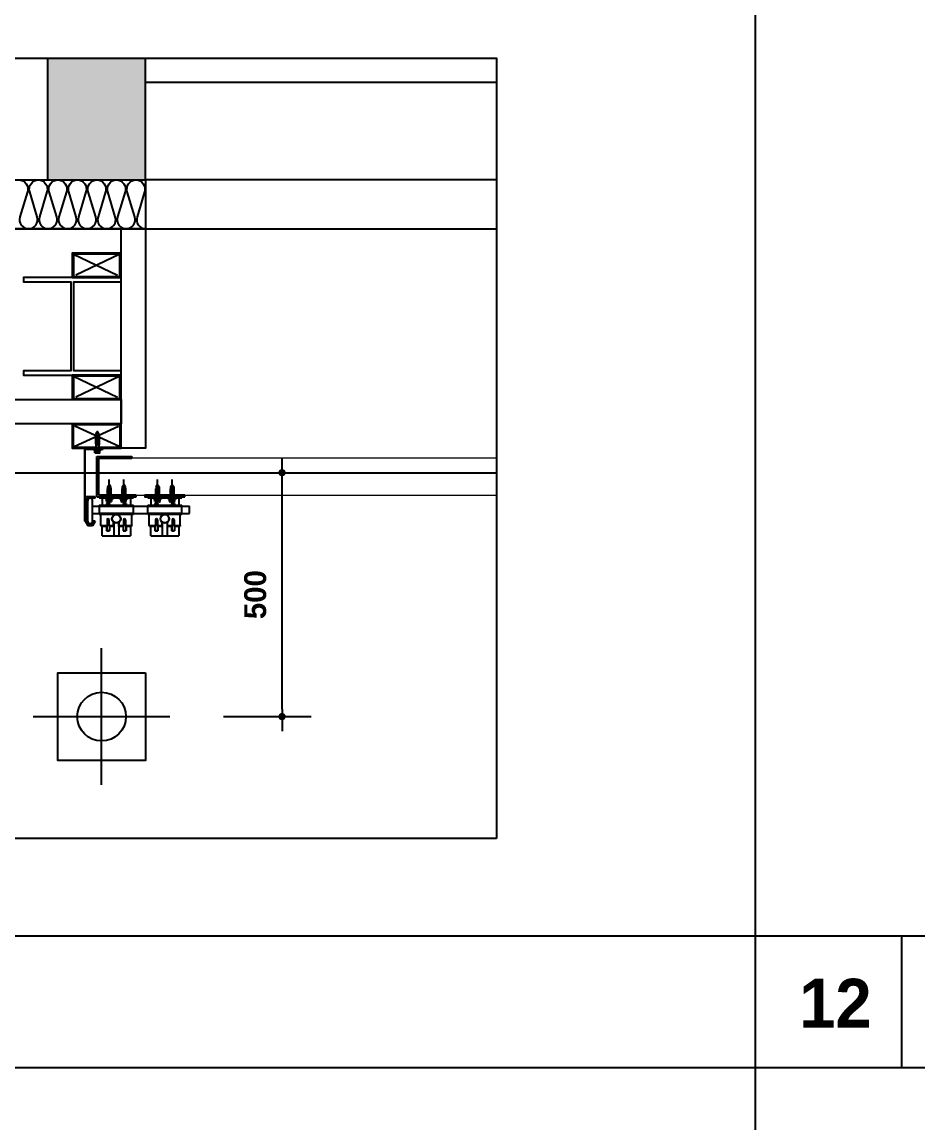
# Model space of a CAD drawing. Extents: x 300 to 49993, y 307 to 8617.
# Drawn here: x 32037 to 33874, y 2564 to 4821 of the extents above; entities that cross this region are included whole.
import ezdxf
from ezdxf.enums import TextEntityAlignment as Align

# ---------------------------------------------------------------- set-up
doc = ezdxf.new("R2010")
doc.units = 0
doc.header["$LTSCALE"] = 400
doc.header["$MEASUREMENT"] = 0
doc.header["$PDSIZE"] = -5
for name, pattern in [('CEN', [62, 60, -1, 0, -1]), ('HID', [0.5, 0.25, -0.25]), ('XR-평면도$0$HID', [2, 1.1, -0.9]), ('XR-평면도$0$HIDDEN', [0.375, 0.25, -0.125])]:
    doc.linetypes.add(name, pattern=pattern)
doc.layers.get('Defpoints').update_dxf_attribs({"color": 161, "linetype": 'CONTINUOUS'})
for name, color, linetype in [('$RECOVER_210316183841-0', 7, 'CONTINUOUS'), ('0DOOR', 4, 'CONTINUOUS'), ('0NONS', 8, 'CONTINUOUS'), ('0OPEN', 1, 'HID'), ('0PANL', 6, 'CONTINUOUS'), ('0STL', 3, 'CONTINUOUS'), ('A-INSUL', 8, 'CONTINUOUS'), ('AA-BOLLARD', 6, 'CONTINUOUS'), ('AA-STEL-1', 3, 'CONTINUOUS'), ('CEN', 1, 'CEN'), ('COL', 2, 'CONTINUOUS'), ('col-so', 253, 'CONTINUOUS'), ('DIM', 7, 'CONTINUOUS'), ('ELE2', 4, 'CONTINUOUS'), ('sdim', 4, 'CONTINUOUS'), ('TEXT', 3, 'CONTINUOUS')]:
    doc.layers.add(name, color=color, linetype=linetype)
doc.layers.add('K', color=161, linetype='CONTINUOUS', plot=False)
doc.styles.add('2020음성 1차', font='나눔고딕Bold.ttf')
doc.dimstyles.new('NDIM(SUB)', dxfattribs={"dimscale": 100, "dimtxt": 1.5, "dimasz": 0.5, "dimexe": 2, "dimexo": 2, "dimgap": 1, "dimtad": 1, "dimdec": 0, "dimdsep": 46, "dimlunit": 6, "dimtxsty": '2020음성 1차', "dimblk1": '_RXDOT', "dimblk2": '_RXDOT', "dimsah": 1, "dimcen": 3, "dimdle": 3, "dimclrd": 7, "dimclre": 7, "dimclrt": 3, "dimadec": 0, "dimazin": 0, "dimtfac": 1, "dimtdec": 0, "dimtix": 1, "dimtmove": 2, "dimatfit": 3, "dimfxl": 1, "dimtolj": 1, "dimtzin": 0, "dimarcsym": 0})

# ---------------------------------------------------------------- blocks, each defined once
blk = doc.blocks.new('XR-평면도$0$$0$A$C3B9B04BD')
at = {"layer": '0OPEN'}
for p, q in [((47.7, -47.7), (2.3, 47.7)), ((47.7, 47.7), (2.3, -47.7))]:
    blk.add_line(p, q, dxfattribs=at)
at = {"layer": '0STL'}
for points in [[(0, -50), (50, -50), (50, 50), (0, 50)], [(2.3, -47.7), (47.7, -47.7), (47.7, 47.7), (2.3, 47.7)]]:
    blk.add_lwpolyline(points, close=True, dxfattribs=at)
blk = doc.blocks.new('_RXDOT')
at = {"layer": '$RECOVER_210316183841-0', "color": 0, "linetype": 'ByBlock'}
blk.add_line((-1, 0), (2, 0), dxfattribs=at)
at = {"layer": '$RECOVER_210316183841-0', "color": 0, "linetype": 'ByBlock', "const_width": 0.5}
blk.add_lwpolyline([(-0.25, 0, 1), (0.25, 0, 1)], format="xyb", close=True, dxfattribs=at)
blk = doc.blocks.new('*D83')
at = {"layer": 'Defpoints', "color": 0}
for p in [(32390.3, 3897.2), (32570.3, 3897.2), (32390.3, 3397.2)]:
    blk.add_point(p, dxfattribs=at)
at = {"layer": 'DIM', "color": 7, "lineweight": -2}
for p, q in [((32450.3, 3897.2), (32630.3, 3897.2)), ((32570.3, 3412.2), (32570.3, 3882.2)), ((32450.3, 3397.2), (32630.3, 3397.2))]:
    blk.add_line(p, q, dxfattribs=at)
at = {"layer": 'DIM', "color": 7, "linetype": 'ByBlock', "lineweight": -2, "xscale": 15, "yscale": 15, "zscale": 15}
for p, rotation in [((32570.3, 3897.2), 90), ((32570.3, 3397.2), 270)]:
    blk.add_blockref('_RXDOT', p, dxfattribs=dict(at, rotation=rotation))
at = {"layer": 'DIM', "color": 3, "insert": (32515.5, 3647.2), "char_height": 45, "attachment_point": 5, "rotation": 90, "style": '2020음성 1차'}
blk.add_mtext('\\A1;500', dxfattribs=at)
blk = doc.blocks.new('b01')
at = {"layer": 'AA-BOLLARD', "color": 5}
blk.add_lwpolyline([(0, 180), (180, 180), (180, 0), (0, 0), (0, 180)], dxfattribs=at)
at = {"layer": 'AA-BOLLARD'}
blk.add_circle((90, 90), 50, dxfattribs=at)

msp = doc.modelspace()

# ---------------------------------------------------------------- hatches: boundary and pattern name
at = {"layer": 'col-so', "transparency": 33554687}
h = msp.add_hatch(color=256, dxfattribs=at)
h.dxf.hatch_style = 1
h.paths.add_polyline_path([(32090.3, 4747.2), (32290.3, 4747.2), (32290.3, 4497.2), (32090.3, 4497.2)])

# ---------------------------------------------------------------- linework, layer by layer
at = {"layer": '0DOOR', "color": 10}
for p, q in [((32187.6, 3973.4), (32195.9, 3970)), ((32187.6, 3973.4), (32195.9, 3970)), ((32192.9, 3973.1), (32195.9, 3971.8)), ((32192.9, 3973.1), (32195.9, 3971.8)), ((32187.6, 3971.6), (32195.9, 3968.2)), ((32187.6, 3971.6), (32195.9, 3968.2)), ((32187.6, 3969.7), (32195.9, 3966.3)), ((32187.6, 3969.7), (32195.9, 3966.3)), ((32187.6, 3967.9), (32195.9, 3964.5)), ((32187.6, 3967.9), (32195.9, 3964.5)), ((32187.6, 3966.1), (32195.9, 3962.7)), ((32187.6, 3966.1), (32195.9, 3962.7)), ((32187.6, 3964.2), (32195.9, 3960.8)), ((32187.6, 3964.2), (32195.9, 3960.8)), ((32187.6, 3962.4), (32195.9, 3959)), ((32187.6, 3962.4), (32195.9, 3959)), ((32187.6, 3960.6), (32195.9, 3957.2)), ((32187.6, 3960.6), (32195.9, 3957.2)), ((32187.6, 3958.8), (32195.9, 3955.3)), ((32187.6, 3958.8), (32195.9, 3955.3)), ((32187.6, 3956.9), (32193.5, 3954.5)), ((32219.9, 3864.6), (32211.6, 3861.2)), ((32219.9, 3864.6), (32211.6, 3861.2)), ((32214.6, 3864.3), (32211.6, 3863.1)), ((32214.6, 3864.3), (32211.6, 3863.1)), ((32219.9, 3862.8), (32211.6, 3859.4)), ((32219.9, 3862.8), (32211.6, 3859.4)), ((32219.9, 3861), (32211.6, 3857.6)), ((32219.9, 3861), (32211.6, 3857.6)), ((32249.9, 3864.6), (32241.6, 3861.2)), ((32249.9, 3864.6), (32241.6, 3861.2)), ((32244.6, 3864.3), (32241.6, 3863.1)), ((32244.6, 3864.3), (32241.6, 3863.1)), ((32249.9, 3862.8), (32241.6, 3859.4)), ((32249.9, 3862.8), (32241.6, 3859.4)), ((32249.9, 3861), (32241.6, 3857.6)), ((32249.9, 3861), (32241.6, 3857.6)), ((32319.2, 3864.6), (32310.9, 3861.2)), ((32319.2, 3864.6), (32310.9, 3861.2)), ((32313.9, 3864.3), (32310.9, 3863.1)), ((32313.9, 3864.3), (32310.9, 3863.1)), ((32319.2, 3862.8), (32310.9, 3859.4)), ((32319.2, 3862.8), (32310.9, 3859.4)), ((32319.2, 3861), (32310.9, 3857.6)), ((32319.2, 3861), (32310.9, 3857.6)), ((32349.2, 3864.6), (32340.9, 3861.2)), ((32349.2, 3864.6), (32340.9, 3861.2)), ((32343.9, 3864.3), (32340.9, 3863.1)), ((32343.9, 3864.3), (32340.9, 3863.1)), ((32349.2, 3862.8), (32340.9, 3859.4)), ((32349.2, 3862.8), (32340.9, 3859.4)), ((32349.2, 3861), (32340.9, 3857.6)), ((32349.2, 3861), (32340.9, 3857.6)), ((32219.9, 3859.1), (32211.6, 3855.7)), ((32219.9, 3859.1), (32211.6, 3855.7)), ((32219.9, 3857.3), (32211.6, 3853.9)), ((32219.9, 3857.3), (32211.6, 3853.9)), ((32219.9, 3855.5), (32211.6, 3852.1)), ((32219.9, 3855.5), (32211.6, 3852.1)), ((32219.9, 3853.6), (32211.6, 3850.2)), ((32219.9, 3853.6), (32211.6, 3850.2)), ((32219.9, 3851.8), (32211.6, 3848.4)), ((32219.9, 3851.8), (32211.6, 3848.4)), ((32219.9, 3850), (32211.6, 3846.6)), ((32219.9, 3850), (32211.6, 3846.6)), ((32219.9, 3848.1), (32214, 3845.7)), ((32249.9, 3859.1), (32241.6, 3855.7)), ((32249.9, 3859.1), (32241.6, 3855.7)), ((32249.9, 3857.3), (32241.6, 3853.9)), ((32249.9, 3857.3), (32241.6, 3853.9)), ((32249.9, 3855.5), (32241.6, 3852.1)), ((32249.9, 3855.5), (32241.6, 3852.1)), ((32249.9, 3853.6), (32241.6, 3850.2)), ((32249.9, 3853.6), (32241.6, 3850.2)), ((32249.9, 3851.8), (32241.6, 3848.4)), ((32249.9, 3851.8), (32241.6, 3848.4)), ((32249.9, 3850), (32241.6, 3846.6)), ((32249.9, 3850), (32241.6, 3846.6)), ((32249.9, 3848.1), (32244, 3845.7)), ((32319.2, 3859.1), (32310.9, 3855.7)), ((32319.2, 3859.1), (32310.9, 3855.7)), ((32319.2, 3857.3), (32310.9, 3853.9)), ((32319.2, 3857.3), (32310.9, 3853.9)), ((32319.2, 3855.5), (32310.9, 3852.1)), ((32319.2, 3855.5), (32310.9, 3852.1)), ((32319.2, 3853.6), (32310.9, 3850.2)), ((32319.2, 3853.6), (32310.9, 3850.2)), ((32319.2, 3851.8), (32310.9, 3848.4)), ((32319.2, 3851.8), (32310.9, 3848.4)), ((32319.2, 3850), (32310.9, 3846.6)), ((32319.2, 3850), (32310.9, 3846.6)), ((32319.2, 3848.1), (32313.3, 3845.7)), ((32349.2, 3859.1), (32340.9, 3855.7)), ((32349.2, 3859.1), (32340.9, 3855.7)), ((32349.2, 3857.3), (32340.9, 3853.9)), ((32349.2, 3857.3), (32340.9, 3853.9)), ((32349.2, 3855.5), (32340.9, 3852.1)), ((32349.2, 3855.5), (32340.9, 3852.1)), ((32349.2, 3853.6), (32340.9, 3850.2)), ((32349.2, 3853.6), (32340.9, 3850.2)), ((32349.2, 3851.8), (32340.9, 3848.4)), ((32349.2, 3851.8), (32340.9, 3848.4)), ((32349.2, 3850), (32340.9, 3846.6)), ((32349.2, 3850), (32340.9, 3846.6)), ((32349.2, 3848.1), (32343.3, 3845.7))]:
    msp.add_line(p, q, dxfattribs=at)
at = {"layer": '0DOOR'}
for p, q in [((32188.6, 3976.9), (32188.6, 3973.4)), ((32188.6, 3972.6), (32188.6, 3971.6)), ((32194.9, 3976.9), (32194.9, 3972.6)), ((32188.6, 3970.8), (32188.6, 3969.7)), ((32188.6, 3968.9), (32188.6, 3967.9)), ((32188.6, 3967.1), (32188.6, 3966.1)), ((32188.6, 3965.3), (32188.6, 3964.2)), ((32188.6, 3963.4), (32188.6, 3962.4)), ((32188.6, 3961.6), (32188.6, 3960.6)), ((32188.6, 3959.8), (32188.6, 3958.8)), ((32188.6, 3957.9), (32188.6, 3956.9)), ((32188.6, 3956.1), (32188.6, 3947.2)), ((32194.9, 3971.8), (32194.9, 3970.8)), ((32194.9, 3970), (32194.9, 3969)), ((32194.9, 3968.2), (32194.9, 3967.1)), ((32194.9, 3966.3), (32194.9, 3965.3)), ((32194.9, 3964.5), (32194.9, 3963.5)), ((32194.9, 3962.7), (32194.9, 3961.6)), ((32194.9, 3960.8), (32194.9, 3959.8)), ((32194.9, 3959), (32194.9, 3958)), ((32194.9, 3957.2), (32194.9, 3956.1)), ((32194.9, 3955.3), (32194.9, 3947.2)), ((32186.5, 3941.8), (32197, 3941.8)), ((32186.5, 3938.1), (32186.5, 3941.8)), ((32187.7, 3937.6), (32195.8, 3937.6)), ((32189.1, 3938.1), (32189.1, 3941.8)), ((32194.5, 3938.1), (32194.5, 3941.8)), ((32197, 3938.1), (32197, 3941.8)), ((32215.7, 3832.7), (32215.7, 3883.1)), ((32245.7, 3832.7), (32245.7, 3883.1)), ((32315, 3832.7), (32315, 3883.1)), ((32345, 3832.7), (32345, 3883.1)), ((32212.6, 3868.1), (32212.6, 3863.9)), ((32212.6, 3863.1), (32212.6, 3862)), ((32212.6, 3861.2), (32212.6, 3860.2)), ((32212.6, 3859.4), (32212.6, 3858.4)), ((32218.9, 3868.1), (32218.9, 3864.6)), ((32218.9, 3863.8), (32218.9, 3862.8)), ((32218.9, 3862), (32218.9, 3861)), ((32218.9, 3860.2), (32218.9, 3859.1)), ((32242.6, 3868.1), (32242.6, 3863.9)), ((32242.6, 3863.1), (32242.6, 3862)), ((32242.6, 3861.2), (32242.6, 3860.2)), ((32242.6, 3859.4), (32242.6, 3858.4)), ((32248.9, 3868.1), (32248.9, 3864.6)), ((32248.9, 3863.8), (32248.9, 3862.8)), ((32248.9, 3862), (32248.9, 3861)), ((32248.9, 3860.2), (32248.9, 3859.1)), ((32311.9, 3868.1), (32311.9, 3863.9)), ((32311.9, 3863.1), (32311.9, 3862)), ((32311.9, 3861.2), (32311.9, 3860.2)), ((32311.9, 3859.4), (32311.9, 3858.4)), ((32318.2, 3868.1), (32318.2, 3864.6)), ((32318.2, 3863.8), (32318.2, 3862.8)), ((32318.2, 3862), (32318.2, 3861)), ((32318.2, 3860.2), (32318.2, 3859.1)), ((32341.9, 3868.1), (32341.9, 3863.9)), ((32341.9, 3863.1), (32341.9, 3862)), ((32341.9, 3861.2), (32341.9, 3860.2)), ((32341.9, 3859.4), (32341.9, 3858.4)), ((32348.2, 3868.1), (32348.2, 3864.6)), ((32348.2, 3863.8), (32348.2, 3862.8)), ((32348.2, 3862), (32348.2, 3861)), ((32348.2, 3860.2), (32348.2, 3859.1)), ((32210.5, 3838.2), (32210.5, 3841.9)), ((32221, 3841.9), (32210.5, 3841.9)), ((32219.8, 3837.7), (32211.7, 3837.7)), ((32212.6, 3857.6), (32212.6, 3856.5)), ((32212.6, 3855.7), (32212.6, 3854.7)), ((32212.6, 3853.9), (32212.6, 3852.9)), ((32212.6, 3852.1), (32212.6, 3851)), ((32212.6, 3850.2), (32212.6, 3849.2)), ((32212.6, 3848.4), (32212.6, 3847.4)), ((32212.6, 3846.6), (32212.6, 3845.7)), ((32213, 3838.2), (32213, 3841.9)), ((32218.4, 3838.2), (32218.4, 3841.9)), ((32218.9, 3858.3), (32218.9, 3857.3)), ((32218.9, 3856.5), (32218.9, 3855.5)), ((32218.9, 3854.7), (32218.9, 3853.6)), ((32218.9, 3852.8), (32218.9, 3851.8)), ((32218.9, 3851), (32218.9, 3850)), ((32218.9, 3849.2), (32218.9, 3848.1)), ((32218.9, 3847.3), (32218.9, 3845.7)), ((32221, 3838.2), (32221, 3841.9)), ((32240.5, 3838.2), (32240.5, 3841.9)), ((32251, 3841.9), (32240.5, 3841.9)), ((32249.8, 3837.7), (32241.7, 3837.7)), ((32242.6, 3857.6), (32242.6, 3856.5)), ((32242.6, 3855.7), (32242.6, 3854.7)), ((32242.6, 3853.9), (32242.6, 3852.9)), ((32242.6, 3852.1), (32242.6, 3851)), ((32242.6, 3850.2), (32242.6, 3849.2)), ((32242.6, 3848.4), (32242.6, 3847.4)), ((32242.6, 3846.6), (32242.6, 3845.7)), ((32243, 3838.2), (32243, 3841.9)), ((32248.4, 3838.2), (32248.4, 3841.9)), ((32248.9, 3858.3), (32248.9, 3857.3)), ((32248.9, 3856.5), (32248.9, 3855.5)), ((32248.9, 3854.7), (32248.9, 3853.6)), ((32248.9, 3852.8), (32248.9, 3851.8)), ((32248.9, 3851), (32248.9, 3850)), ((32248.9, 3849.2), (32248.9, 3848.1)), ((32248.9, 3847.3), (32248.9, 3845.7)), ((32251, 3838.2), (32251, 3841.9)), ((32309.8, 3838.2), (32309.8, 3841.9)), ((32320.3, 3841.9), (32309.8, 3841.9)), ((32319.1, 3837.7), (32311, 3837.7)), ((32311.9, 3857.6), (32311.9, 3856.5)), ((32311.9, 3855.7), (32311.9, 3854.7)), ((32311.9, 3853.9), (32311.9, 3852.9)), ((32311.9, 3852.1), (32311.9, 3851)), ((32311.9, 3850.2), (32311.9, 3849.2)), ((32311.9, 3848.4), (32311.9, 3847.4)), ((32311.9, 3846.6), (32311.9, 3845.7)), ((32312.3, 3838.2), (32312.3, 3841.9)), ((32317.7, 3838.2), (32317.7, 3841.9)), ((32318.2, 3858.3), (32318.2, 3857.3)), ((32318.2, 3856.5), (32318.2, 3855.5)), ((32318.2, 3854.7), (32318.2, 3853.6)), ((32318.2, 3852.8), (32318.2, 3851.8)), ((32318.2, 3851), (32318.2, 3850)), ((32318.2, 3849.2), (32318.2, 3848.1)), ((32318.2, 3847.3), (32318.2, 3845.7)), ((32320.3, 3838.2), (32320.3, 3841.9)), ((32339.8, 3838.2), (32339.8, 3841.9)), ((32350.3, 3841.9), (32339.8, 3841.9)), ((32349.1, 3837.7), (32341, 3837.7)), ((32341.9, 3857.6), (32341.9, 3856.5)), ((32341.9, 3855.7), (32341.9, 3854.7)), ((32341.9, 3853.9), (32341.9, 3852.9)), ((32341.9, 3852.1), (32341.9, 3851)), ((32341.9, 3850.2), (32341.9, 3849.2)), ((32341.9, 3848.4), (32341.9, 3847.4)), ((32341.9, 3846.6), (32341.9, 3845.7)), ((32342.3, 3838.2), (32342.3, 3841.9)), ((32347.7, 3838.2), (32347.7, 3841.9)), ((32348.2, 3858.3), (32348.2, 3857.3)), ((32348.2, 3856.5), (32348.2, 3855.5)), ((32348.2, 3854.7), (32348.2, 3853.6)), ((32348.2, 3852.8), (32348.2, 3851.8)), ((32348.2, 3851), (32348.2, 3850)), ((32348.2, 3849.2), (32348.2, 3848.1)), ((32348.2, 3847.3), (32348.2, 3845.7)), ((32350.3, 3838.2), (32350.3, 3841.9)), ((32201.8, 3768), (32201.8, 3787.7))]:
    msp.add_line(p, q, dxfattribs=at)
at = {"layer": '0DOOR', "color": 4}
for p, q in [((32194.9, 3851.2), (32194.9, 3927.2)), ((32171.9, 3798), (32171.9, 3839.7)), ((32181.9, 3798), (32181.9, 3839.7)), ((32181.9, 3828.7), (32195.4, 3828.7)), ((32265.6, 3828.7), (32294.7, 3828.7)), ((32365, 3828.7), (32380.5, 3828.7)), ((32380.5, 3813.7), (32380.5, 3828.7)), ((32181.9, 3813.7), (32195.4, 3813.7)), ((32265.6, 3813.7), (32294.7, 3813.7)), ((32364.9, 3813.7), (32380.5, 3813.7))]:
    msp.add_line(p, q, dxfattribs=at)
at = {"layer": '0DOOR', "lineweight": 0}
for p, q in [((33010.3, 3927.2), (32194.9, 3927.2)), ((32194.9, 3851.2), (33010.3, 3851.2))]:
    msp.add_line(p, q, dxfattribs=at)
at = {"layer": '0DOOR', "color": 7}
for p, q in [((32195.5, 3848), (32265.5, 3848)), ((32195.5, 3845.7), (32195.5, 3848)), ((32195.5, 3845.7), (32265.5, 3845.7)), ((32201.8, 3845.7), (32201.8, 3830.7)), ((32259.3, 3845.7), (32259.3, 3830.7)), ((32265.5, 3845.7), (32265.5, 3848)), ((32294.8, 3848), (32364.8, 3848)), ((32294.8, 3845.7), (32294.8, 3848)), ((32294.8, 3845.7), (32364.8, 3845.7)), ((32301.1, 3845.7), (32301.1, 3830.7)), ((32358.6, 3845.7), (32358.6, 3830.7)), ((32364.8, 3845.7), (32364.8, 3848)), ((32195.5, 3830.7), (32265.5, 3830.7)), ((32294.8, 3830.7), (32364.8, 3830.7)), ((32195.5, 3812.2), (32265.5, 3812.2)), ((32198.8, 3788.7), (32198.8, 3810.8)), ((32206.2, 3812.2), (32199.5, 3811.8)), ((32201.8, 3812.1), (32201.8, 3812.2)), ((32225, 3787.7), (32225, 3795.6)), ((32236, 3787.7), (32236, 3795.6)), ((32254.9, 3812.2), (32261.5, 3811.8)), ((32259.3, 3812.1), (32259.3, 3812.2)), ((32262.3, 3788.7), (32262.3, 3810.8)), ((32294.8, 3812.2), (32364.8, 3812.2)), ((32298.1, 3788.7), (32298.1, 3810.8)), ((32305.5, 3812.2), (32298.8, 3811.8)), ((32301.1, 3812.1), (32301.1, 3812.2)), ((32324.3, 3787.7), (32324.3, 3795.6)), ((32335.3, 3787.7), (32335.3, 3795.6)), ((32354.2, 3812.2), (32360.8, 3811.8)), ((32358.6, 3812.1), (32358.6, 3812.2)), ((32361.6, 3788.7), (32361.6, 3810.8)), ((32198.8, 3788.7), (32211.7, 3788.7)), ((32198.8, 3788.7), (32199.2, 3787.7)), ((32199.2, 3787.7), (32211.7, 3787.7)), ((32215.3, 3788.7), (32225, 3788.7)), ((32215.3, 3787.7), (32225, 3787.7)), ((32236, 3788.7), (32245.7, 3788.7)), ((32236, 3787.7), (32245.7, 3787.7)), ((32249.3, 3788.7), (32262.3, 3788.7)), ((32249.3, 3787.7), (32261.8, 3787.7)), ((32259.3, 3787.7), (32259.3, 3768)), ((32262.3, 3788.7), (32261.8, 3787.7)), ((32298.1, 3788.7), (32311, 3788.7)), ((32298.1, 3788.7), (32298.6, 3787.7)), ((32298.6, 3787.7), (32311, 3787.7)), ((32301.1, 3768), (32301.1, 3787.7)), ((32314.6, 3788.7), (32324.3, 3788.7)), ((32314.6, 3787.7), (32324.3, 3787.7)), ((32335.3, 3788.7), (32345, 3788.7)), ((32335.3, 3787.7), (32345, 3787.7)), ((32348.6, 3788.7), (32361.6, 3788.7)), ((32348.6, 3787.7), (32361.1, 3787.7)), ((32358.6, 3787.7), (32358.6, 3768)), ((32361.6, 3788.7), (32361.1, 3787.7)), ((32201.8, 3768), (32259.3, 3768)), ((32301.1, 3768), (32358.6, 3768))]:
    msp.add_line(p, q, dxfattribs=at)
at = {"layer": '0DOOR', "color": 3, "linetype": 'XR-평면도$0$HIDDEN'}
for p, q in [((32195.4, 3828.7), (32265.5, 3828.7)), ((32294.7, 3828.7), (32365, 3828.7)), ((32195.4, 3813.7), (32265.6, 3813.7)), ((32294.7, 3813.7), (32364.9, 3813.7))]:
    msp.add_line(p, q, dxfattribs=at)
at = {"layer": '0DOOR', "color": 1, "linetype": 'XR-평면도$0$HID'}
for p, q in [((32195.5, 3828.7), (32265.6, 3828.7)), ((32195.5, 3814.2), (32265.6, 3814.2)), ((32216.5, 3833.7), (32210.5, 3833.7)), ((32210.5, 3833.7), (32210.5, 3830.7)), ((32216.3, 3833.5), (32210.8, 3833.5)), ((32210.8, 3833.5), (32210.8, 3830.7)), ((32216.3, 3833.5), (32216.3, 3830.7)), ((32216.5, 3833.7), (32216.5, 3830.7)), ((32250.5, 3833.7), (32244.5, 3833.7)), ((32244.5, 3833.7), (32244.5, 3830.7)), ((32250.3, 3833.5), (32244.8, 3833.5)), ((32244.8, 3833.5), (32244.8, 3830.7)), ((32250.3, 3833.5), (32250.3, 3830.7)), ((32250.5, 3833.7), (32250.5, 3830.7)), ((32294.7, 3828.7), (32365, 3828.7)), ((32294.7, 3814.2), (32365, 3814.2)), ((32315.8, 3833.7), (32309.8, 3833.7)), ((32309.8, 3833.7), (32309.8, 3830.7)), ((32315.6, 3833.5), (32310.1, 3833.5)), ((32310.1, 3833.5), (32310.1, 3830.7)), ((32315.6, 3833.5), (32315.6, 3830.7)), ((32315.8, 3833.7), (32315.8, 3830.7)), ((32349.8, 3833.7), (32343.8, 3833.7)), ((32343.8, 3833.7), (32343.8, 3830.7)), ((32349.6, 3833.5), (32344.1, 3833.5)), ((32344.1, 3833.5), (32344.1, 3830.7)), ((32349.6, 3833.5), (32349.6, 3830.7)), ((32349.8, 3833.7), (32349.8, 3830.7)), ((32210.5, 3787.7), (32210.5, 3778)), ((32216.5, 3778), (32210.5, 3778)), ((32210.8, 3787.7), (32210.8, 3778.3)), ((32210.8, 3778.3), (32216.3, 3778.3)), ((32216.3, 3787.7), (32216.3, 3778.3)), ((32216.5, 3787.7), (32216.5, 3778)), ((32244.5, 3787.7), (32244.5, 3778)), ((32250.5, 3778), (32244.5, 3778)), ((32244.8, 3787.7), (32244.8, 3778.3)), ((32244.8, 3778.3), (32250.3, 3778.3)), ((32250.3, 3787.7), (32250.3, 3778.3)), ((32250.5, 3787.7), (32250.5, 3778)), ((32309.8, 3787.7), (32309.8, 3778)), ((32315.8, 3778), (32309.8, 3778)), ((32310.1, 3787.7), (32310.1, 3778.3)), ((32310.1, 3778.3), (32315.6, 3778.3)), ((32315.6, 3787.7), (32315.6, 3778.3)), ((32315.8, 3787.7), (32315.8, 3778)), ((32343.8, 3787.7), (32343.8, 3778)), ((32349.8, 3778), (32343.8, 3778)), ((32344.1, 3787.7), (32344.1, 3778.3)), ((32344.1, 3778.3), (32349.6, 3778.3)), ((32349.6, 3787.7), (32349.6, 3778.3)), ((32349.8, 3787.7), (32349.8, 3778))]:
    msp.add_line(p, q, dxfattribs=at)
at = {"layer": '0DOOR', "color": 2}
for p, q in [((32211.5, 3800.7), (32211.5, 3787.7)), ((32211.7, 3800.7), (32211.7, 3787.7)), ((32215.3, 3800.7), (32215.3, 3787.7)), ((32215.5, 3800.7), (32215.5, 3787.7)), ((32245.5, 3800.7), (32245.5, 3787.7)), ((32245.7, 3800.7), (32245.7, 3787.7)), ((32249.3, 3800.7), (32249.3, 3787.7)), ((32249.5, 3800.7), (32249.5, 3787.7)), ((32310.8, 3800.7), (32310.8, 3787.7)), ((32311, 3800.7), (32311, 3787.7)), ((32314.6, 3800.7), (32314.6, 3787.7)), ((32314.8, 3800.7), (32314.8, 3787.7)), ((32344.8, 3800.7), (32344.8, 3787.7)), ((32345, 3800.7), (32345, 3787.7)), ((32348.6, 3800.7), (32348.6, 3787.7)), ((32348.8, 3800.7), (32348.8, 3787.7))]:
    msp.add_line(p, q, dxfattribs=at)
at = {"layer": '0DOOR', "color": 0}
for p, q in [((32225.5, 3795.3), (32225.5, 3769)), ((32235.5, 3795.3), (32235.5, 3769)), ((32324.8, 3795.3), (32324.8, 3769)), ((32334.8, 3795.3), (32334.8, 3769)), ((32226.5, 3768), (32234.5, 3768)), ((32325.8, 3768), (32333.8, 3768))]:
    msp.add_line(p, q, dxfattribs=at)
at = {"layer": '0DOOR', "elevation": 0}
for points in [[(32188.6, 3973.8), (32187.6, 3973.4), (32188.6, 3974.2)], [(32188.6, 3973.8), (32187.6, 3973.4), (32188.6, 3974.2)], [(32188.6, 3972), (32187.6, 3971.6), (32188.6, 3972.4)], [(32188.6, 3972), (32187.6, 3971.6), (32188.6, 3972.4)], [(32188.6, 3974.8), (32192.9, 3973), (32194.9, 3974.2), (32192.5, 3976.7), (32191.8, 3981.7)], [(32194.9, 3976.9), (32191.8, 3981.7), (32188.6, 3976.9)], [(32188.6, 3970.2), (32187.6, 3969.7), (32188.6, 3970.6)], [(32188.6, 3970.2), (32187.6, 3969.7), (32188.6, 3970.6)], [(32188.6, 3968.3), (32187.6, 3967.9), (32188.6, 3968.7)], [(32188.6, 3968.3), (32187.6, 3967.9), (32188.6, 3968.7)], [(32188.6, 3966.5), (32187.6, 3966.1), (32188.6, 3966.9)], [(32188.6, 3966.5), (32187.6, 3966.1), (32188.6, 3966.9)], [(32188.6, 3964.7), (32187.6, 3964.2), (32188.6, 3965.1)], [(32188.6, 3964.7), (32187.6, 3964.2), (32188.6, 3965.1)], [(32188.6, 3962.8), (32187.6, 3962.4), (32188.6, 3963.2)], [(32188.6, 3962.8), (32187.6, 3962.4), (32188.6, 3963.2)], [(32188.6, 3961), (32187.6, 3960.6), (32188.6, 3961.4)], [(32188.6, 3961), (32187.6, 3960.6), (32188.6, 3961.4)], [(32188.6, 3959.2), (32187.6, 3958.8), (32188.6, 3959.6)], [(32188.6, 3959.2), (32187.6, 3958.8), (32188.6, 3959.6)], [(32188.6, 3957.3), (32187.6, 3956.9), (32188.6, 3957.7)], [(32194.4, 3954.5), (32188.6, 3956.9), (32187.6, 3956.9), (32188.6, 3956.1), (32192.5, 3954.5)], [(32194.9, 3971.4), (32195.9, 3971.8), (32194.9, 3971)], [(32194.9, 3969.6), (32195.9, 3970), (32194.9, 3969.2)], [(32194.9, 3967.8), (32195.9, 3968.2), (32194.9, 3967.4)], [(32194.9, 3965.9), (32195.9, 3966.3), (32194.9, 3965.5)], [(32194.9, 3964.1), (32195.9, 3964.5), (32194.9, 3963.7)], [(32194.9, 3962.3), (32195.9, 3962.7), (32194.9, 3961.9)], [(32194.9, 3960.4), (32195.9, 3960.8), (32194.9, 3960)], [(32194.9, 3958.6), (32195.9, 3959), (32194.9, 3958.2)], [(32194.9, 3956.8), (32195.9, 3957.2), (32194.9, 3956.4)], [(32194.9, 3954.9), (32195.9, 3955.3), (32194.9, 3954.5)], [(32212.6, 3862.6), (32211.6, 3863.1), (32212.6, 3862.2)], [(32212.6, 3860.8), (32211.6, 3861.2), (32212.6, 3860.4)], [(32212.6, 3859), (32211.6, 3859.4), (32212.6, 3858.6)], [(32212.6, 3868.1), (32215.7, 3872.9), (32218.9, 3868.1)], [(32218.9, 3866.1), (32214.6, 3864.3), (32212.6, 3865.4), (32215, 3867.9), (32215.7, 3872.9)], [(32218.9, 3865), (32219.9, 3864.6), (32218.9, 3865.4)], [(32218.9, 3865), (32219.9, 3864.6), (32218.9, 3865.4)], [(32218.9, 3863.2), (32219.9, 3862.8), (32218.9, 3863.6)], [(32218.9, 3863.2), (32219.9, 3862.8), (32218.9, 3863.6)], [(32218.9, 3861.4), (32219.9, 3861), (32218.9, 3861.8)], [(32218.9, 3861.4), (32219.9, 3861), (32218.9, 3861.8)], [(32218.9, 3859.5), (32219.9, 3859.1), (32218.9, 3859.9)], [(32218.9, 3859.5), (32219.9, 3859.1), (32218.9, 3859.9)], [(32242.6, 3862.6), (32241.6, 3863.1), (32242.6, 3862.2)], [(32242.6, 3860.8), (32241.6, 3861.2), (32242.6, 3860.4)], [(32242.6, 3859), (32241.6, 3859.4), (32242.6, 3858.6)], [(32242.6, 3868.1), (32245.7, 3872.9), (32248.9, 3868.1)], [(32248.9, 3866.1), (32244.6, 3864.3), (32242.6, 3865.4), (32245, 3867.9), (32245.7, 3872.9)], [(32248.9, 3865), (32249.9, 3864.6), (32248.9, 3865.4)], [(32248.9, 3865), (32249.9, 3864.6), (32248.9, 3865.4)], [(32248.9, 3863.2), (32249.9, 3862.8), (32248.9, 3863.6)], [(32248.9, 3863.2), (32249.9, 3862.8), (32248.9, 3863.6)], [(32248.9, 3861.4), (32249.9, 3861), (32248.9, 3861.8)], [(32248.9, 3861.4), (32249.9, 3861), (32248.9, 3861.8)], [(32248.9, 3859.5), (32249.9, 3859.1), (32248.9, 3859.9)], [(32248.9, 3859.5), (32249.9, 3859.1), (32248.9, 3859.9)], [(32311.9, 3862.6), (32310.9, 3863.1), (32311.9, 3862.2)], [(32311.9, 3860.8), (32310.9, 3861.2), (32311.9, 3860.4)], [(32311.9, 3859), (32310.9, 3859.4), (32311.9, 3858.6)], [(32311.9, 3868.1), (32315, 3872.9), (32318.2, 3868.1)], [(32318.2, 3866.1), (32313.9, 3864.3), (32311.9, 3865.4), (32314.3, 3867.9), (32315, 3872.9)], [(32318.2, 3865), (32319.2, 3864.6), (32318.2, 3865.4)], [(32318.2, 3865), (32319.2, 3864.6), (32318.2, 3865.4)], [(32318.2, 3863.2), (32319.2, 3862.8), (32318.2, 3863.6)], [(32318.2, 3863.2), (32319.2, 3862.8), (32318.2, 3863.6)], [(32318.2, 3861.4), (32319.2, 3861), (32318.2, 3861.8)], [(32318.2, 3861.4), (32319.2, 3861), (32318.2, 3861.8)], [(32318.2, 3859.5), (32319.2, 3859.1), (32318.2, 3859.9)], [(32318.2, 3859.5), (32319.2, 3859.1), (32318.2, 3859.9)], [(32341.9, 3862.6), (32340.9, 3863.1), (32341.9, 3862.2)], [(32341.9, 3860.8), (32340.9, 3861.2), (32341.9, 3860.4)], [(32341.9, 3859), (32340.9, 3859.4), (32341.9, 3858.6)], [(32341.9, 3868.1), (32345, 3872.9), (32348.2, 3868.1)], [(32348.2, 3866.1), (32343.9, 3864.3), (32341.9, 3865.4), (32344.3, 3867.9), (32345, 3872.9)], [(32348.2, 3865), (32349.2, 3864.6), (32348.2, 3865.4)], [(32348.2, 3865), (32349.2, 3864.6), (32348.2, 3865.4)], [(32348.2, 3863.2), (32349.2, 3862.8), (32348.2, 3863.6)], [(32348.2, 3863.2), (32349.2, 3862.8), (32348.2, 3863.6)], [(32348.2, 3861.4), (32349.2, 3861), (32348.2, 3861.8)], [(32348.2, 3861.4), (32349.2, 3861), (32348.2, 3861.8)], [(32348.2, 3859.5), (32349.2, 3859.1), (32348.2, 3859.9)], [(32348.2, 3859.5), (32349.2, 3859.1), (32348.2, 3859.9)], [(32212.6, 3857.2), (32211.6, 3857.6), (32212.6, 3856.7)], [(32212.6, 3855.3), (32211.6, 3855.7), (32212.6, 3854.9)], [(32212.6, 3853.5), (32211.6, 3853.9), (32212.6, 3853.1)], [(32212.6, 3851.7), (32211.6, 3852.1), (32212.6, 3851.2)], [(32212.6, 3849.8), (32211.6, 3850.2), (32212.6, 3849.4)], [(32212.6, 3848), (32211.6, 3848.4), (32212.6, 3847.6)], [(32212.6, 3846.2), (32211.6, 3846.6), (32212.6, 3845.8)], [(32213.1, 3845.7), (32218.9, 3848.1), (32219.9, 3848.1), (32218.9, 3847.3), (32215, 3845.7)], [(32218.9, 3857.7), (32219.9, 3857.3), (32218.9, 3858.1)], [(32218.9, 3857.7), (32219.9, 3857.3), (32218.9, 3858.1)], [(32218.9, 3855.9), (32219.9, 3855.5), (32218.9, 3856.3)], [(32218.9, 3855.9), (32219.9, 3855.5), (32218.9, 3856.3)], [(32218.9, 3854), (32219.9, 3853.6), (32218.9, 3854.4)], [(32218.9, 3854), (32219.9, 3853.6), (32218.9, 3854.4)], [(32218.9, 3852.2), (32219.9, 3851.8), (32218.9, 3852.6)], [(32218.9, 3852.2), (32219.9, 3851.8), (32218.9, 3852.6)], [(32218.9, 3850.4), (32219.9, 3850), (32218.9, 3850.8)], [(32218.9, 3850.4), (32219.9, 3850), (32218.9, 3850.8)], [(32218.9, 3848.5), (32219.9, 3848.1), (32218.9, 3848.9)], [(32242.6, 3857.2), (32241.6, 3857.6), (32242.6, 3856.7)], [(32242.6, 3855.3), (32241.6, 3855.7), (32242.6, 3854.9)], [(32242.6, 3853.5), (32241.6, 3853.9), (32242.6, 3853.1)], [(32242.6, 3851.7), (32241.6, 3852.1), (32242.6, 3851.2)], [(32242.6, 3849.8), (32241.6, 3850.2), (32242.6, 3849.4)], [(32242.6, 3848), (32241.6, 3848.4), (32242.6, 3847.6)], [(32242.6, 3846.2), (32241.6, 3846.6), (32242.6, 3845.8)], [(32243.1, 3845.7), (32248.9, 3848.1), (32249.9, 3848.1), (32248.9, 3847.3), (32245, 3845.7)], [(32248.9, 3857.7), (32249.9, 3857.3), (32248.9, 3858.1)], [(32248.9, 3857.7), (32249.9, 3857.3), (32248.9, 3858.1)], [(32248.9, 3855.9), (32249.9, 3855.5), (32248.9, 3856.3)], [(32248.9, 3855.9), (32249.9, 3855.5), (32248.9, 3856.3)], [(32248.9, 3854), (32249.9, 3853.6), (32248.9, 3854.4)], [(32248.9, 3854), (32249.9, 3853.6), (32248.9, 3854.4)], [(32248.9, 3852.2), (32249.9, 3851.8), (32248.9, 3852.6)], [(32248.9, 3852.2), (32249.9, 3851.8), (32248.9, 3852.6)], [(32248.9, 3850.4), (32249.9, 3850), (32248.9, 3850.8)], [(32248.9, 3850.4), (32249.9, 3850), (32248.9, 3850.8)], [(32248.9, 3848.5), (32249.9, 3848.1), (32248.9, 3848.9)], [(32311.9, 3857.2), (32310.9, 3857.6), (32311.9, 3856.7)], [(32311.9, 3855.3), (32310.9, 3855.7), (32311.9, 3854.9)], [(32311.9, 3853.5), (32310.9, 3853.9), (32311.9, 3853.1)], [(32311.9, 3851.7), (32310.9, 3852.1), (32311.9, 3851.2)], [(32311.9, 3849.8), (32310.9, 3850.2), (32311.9, 3849.4)], [(32311.9, 3848), (32310.9, 3848.4), (32311.9, 3847.6)], [(32311.9, 3846.2), (32310.9, 3846.6), (32311.9, 3845.8)], [(32312.4, 3845.7), (32318.2, 3848.1), (32319.2, 3848.1), (32318.2, 3847.3), (32314.3, 3845.7)], [(32318.2, 3857.7), (32319.2, 3857.3), (32318.2, 3858.1)], [(32318.2, 3857.7), (32319.2, 3857.3), (32318.2, 3858.1)], [(32318.2, 3855.9), (32319.2, 3855.5), (32318.2, 3856.3)], [(32318.2, 3855.9), (32319.2, 3855.5), (32318.2, 3856.3)], [(32318.2, 3854), (32319.2, 3853.6), (32318.2, 3854.4)], [(32318.2, 3854), (32319.2, 3853.6), (32318.2, 3854.4)], [(32318.2, 3852.2), (32319.2, 3851.8), (32318.2, 3852.6)], [(32318.2, 3852.2), (32319.2, 3851.8), (32318.2, 3852.6)], [(32318.2, 3850.4), (32319.2, 3850), (32318.2, 3850.8)], [(32318.2, 3850.4), (32319.2, 3850), (32318.2, 3850.8)], [(32318.2, 3848.5), (32319.2, 3848.1), (32318.2, 3848.9)], [(32341.9, 3857.2), (32340.9, 3857.6), (32341.9, 3856.7)], [(32341.9, 3855.3), (32340.9, 3855.7), (32341.9, 3854.9)], [(32341.9, 3853.5), (32340.9, 3853.9), (32341.9, 3853.1)], [(32341.9, 3851.7), (32340.9, 3852.1), (32341.9, 3851.2)], [(32341.9, 3849.8), (32340.9, 3850.2), (32341.9, 3849.4)], [(32341.9, 3848), (32340.9, 3848.4), (32341.9, 3847.6)], [(32341.9, 3846.2), (32340.9, 3846.6), (32341.9, 3845.8)], [(32342.4, 3845.7), (32348.2, 3848.1), (32349.2, 3848.1), (32348.2, 3847.3), (32344.3, 3845.7)], [(32348.2, 3857.7), (32349.2, 3857.3), (32348.2, 3858.1)], [(32348.2, 3857.7), (32349.2, 3857.3), (32348.2, 3858.1)], [(32348.2, 3855.9), (32349.2, 3855.5), (32348.2, 3856.3)], [(32348.2, 3855.9), (32349.2, 3855.5), (32348.2, 3856.3)], [(32348.2, 3854), (32349.2, 3853.6), (32348.2, 3854.4)], [(32348.2, 3854), (32349.2, 3853.6), (32348.2, 3854.4)], [(32348.2, 3852.2), (32349.2, 3851.8), (32348.2, 3852.6)], [(32348.2, 3852.2), (32349.2, 3851.8), (32348.2, 3852.6)], [(32348.2, 3850.4), (32349.2, 3850), (32348.2, 3850.8)], [(32348.2, 3850.4), (32349.2, 3850), (32348.2, 3850.8)], [(32348.2, 3848.5), (32349.2, 3848.1), (32348.2, 3848.9)]]:
    msp.add_lwpolyline(points, dxfattribs=at)
at = {"layer": '0DOOR'}
for points in [[(32195.9, 3970), (32194.9, 3970.8), (32188.6, 3973.4), (32187.6, 3973.4), (32188.6, 3972.6), (32194.9, 3970)], [(32195.9, 3971.8), (32194.9, 3972.6), (32193.9, 3973.1), (32192.9, 3973.1), (32193.9, 3972.3), (32194.9, 3971.8)], [(32195.9, 3968.2), (32194.9, 3969), (32188.6, 3971.6), (32187.6, 3971.6), (32188.6, 3970.8), (32194.9, 3968.2)], [(32195.9, 3966.3), (32194.9, 3967.1), (32188.6, 3969.7), (32187.6, 3969.7), (32188.6, 3968.9), (32194.9, 3966.3)], [(32195.9, 3964.5), (32194.9, 3965.3), (32188.6, 3967.9), (32187.6, 3967.9), (32188.6, 3967.1), (32194.9, 3964.5)], [(32195.9, 3962.7), (32194.9, 3963.5), (32188.6, 3966.1), (32187.6, 3966.1), (32188.6, 3965.3), (32194.9, 3962.7)], [(32195.9, 3960.8), (32194.9, 3961.6), (32188.6, 3964.2), (32187.6, 3964.2), (32188.6, 3963.4), (32194.9, 3960.8)], [(32195.9, 3959), (32194.9, 3959.8), (32188.6, 3962.4), (32187.6, 3962.4), (32188.6, 3961.6), (32194.9, 3959)], [(32195.9, 3957.2), (32194.9, 3958), (32188.6, 3960.6), (32187.6, 3960.6), (32188.6, 3959.8), (32194.9, 3957.2)], [(32195.9, 3955.3), (32194.9, 3956.1), (32188.6, 3958.8), (32187.6, 3958.8), (32188.6, 3957.9), (32194.9, 3955.3)], [(32200.8, 3944.8), (32182.8, 3944.8), (32182.8, 3945.6), (32200.8, 3945.6)], [(32196.1, 3941.8), (32187.5, 3941.8), (32182.8, 3944.8), (32200.8, 3944.8)], [(32211.6, 3861.2), (32212.6, 3862), (32218.9, 3864.6), (32219.9, 3864.6), (32218.9, 3863.8), (32212.6, 3861.2)], [(32211.6, 3863.1), (32212.6, 3863.9), (32213.6, 3864.3), (32214.6, 3864.3), (32213.6, 3863.5), (32212.6, 3863.1)], [(32211.6, 3859.4), (32212.6, 3860.2), (32218.9, 3862.8), (32219.9, 3862.8), (32218.9, 3862), (32212.6, 3859.4)], [(32211.6, 3857.6), (32212.6, 3858.4), (32218.9, 3861), (32219.9, 3861), (32218.9, 3860.2), (32212.6, 3857.6)], [(32241.6, 3861.2), (32242.6, 3862), (32248.9, 3864.6), (32249.9, 3864.6), (32248.9, 3863.8), (32242.6, 3861.2)], [(32241.6, 3863.1), (32242.6, 3863.9), (32243.6, 3864.3), (32244.6, 3864.3), (32243.6, 3863.5), (32242.6, 3863.1)], [(32241.6, 3859.4), (32242.6, 3860.2), (32248.9, 3862.8), (32249.9, 3862.8), (32248.9, 3862), (32242.6, 3859.4)], [(32241.6, 3857.6), (32242.6, 3858.4), (32248.9, 3861), (32249.9, 3861), (32248.9, 3860.2), (32242.6, 3857.6)], [(32310.9, 3861.2), (32311.9, 3862), (32318.2, 3864.6), (32319.2, 3864.6), (32318.2, 3863.8), (32311.9, 3861.2)], [(32310.9, 3863.1), (32311.9, 3863.9), (32312.9, 3864.3), (32313.9, 3864.3), (32312.9, 3863.5), (32311.9, 3863.1)], [(32310.9, 3859.4), (32311.9, 3860.2), (32318.2, 3862.8), (32319.2, 3862.8), (32318.2, 3862), (32311.9, 3859.4)], [(32310.9, 3857.6), (32311.9, 3858.4), (32318.2, 3861), (32319.2, 3861), (32318.2, 3860.2), (32311.9, 3857.6)], [(32340.9, 3861.2), (32341.9, 3862), (32348.2, 3864.6), (32349.2, 3864.6), (32348.2, 3863.8), (32341.9, 3861.2)], [(32340.9, 3863.1), (32341.9, 3863.9), (32342.9, 3864.3), (32343.9, 3864.3), (32342.9, 3863.5), (32341.9, 3863.1)], [(32340.9, 3859.4), (32341.9, 3860.2), (32348.2, 3862.8), (32349.2, 3862.8), (32348.2, 3862), (32341.9, 3859.4)], [(32340.9, 3857.6), (32341.9, 3858.4), (32348.2, 3861), (32349.2, 3861), (32348.2, 3860.2), (32341.9, 3857.6)], [(32206.7, 3844.9), (32224.7, 3844.9), (32224.7, 3845.7), (32206.7, 3845.7)], [(32211.4, 3841.9), (32220, 3841.9), (32224.7, 3844.9), (32206.7, 3844.9)], [(32211.6, 3855.7), (32212.6, 3856.5), (32218.9, 3859.1), (32219.9, 3859.1), (32218.9, 3858.3), (32212.6, 3855.7)], [(32211.6, 3853.9), (32212.6, 3854.7), (32218.9, 3857.3), (32219.9, 3857.3), (32218.9, 3856.5), (32212.6, 3853.9)], [(32211.6, 3852.1), (32212.6, 3852.9), (32218.9, 3855.5), (32219.9, 3855.5), (32218.9, 3854.7), (32212.6, 3852.1)], [(32211.6, 3850.2), (32212.6, 3851), (32218.9, 3853.6), (32219.9, 3853.6), (32218.9, 3852.8), (32212.6, 3850.2)], [(32211.6, 3848.4), (32212.6, 3849.2), (32218.9, 3851.8), (32219.9, 3851.8), (32218.9, 3851), (32212.6, 3848.4)], [(32211.6, 3846.6), (32212.6, 3847.4), (32218.9, 3850), (32219.9, 3850), (32218.9, 3849.2), (32212.6, 3846.6)], [(32236.7, 3844.9), (32254.7, 3844.9), (32254.7, 3845.7), (32236.7, 3845.7)], [(32241.4, 3841.9), (32250, 3841.9), (32254.7, 3844.9), (32236.7, 3844.9)], [(32241.6, 3855.7), (32242.6, 3856.5), (32248.9, 3859.1), (32249.9, 3859.1), (32248.9, 3858.3), (32242.6, 3855.7)], [(32241.6, 3853.9), (32242.6, 3854.7), (32248.9, 3857.3), (32249.9, 3857.3), (32248.9, 3856.5), (32242.6, 3853.9)], [(32241.6, 3852.1), (32242.6, 3852.9), (32248.9, 3855.5), (32249.9, 3855.5), (32248.9, 3854.7), (32242.6, 3852.1)], [(32241.6, 3850.2), (32242.6, 3851), (32248.9, 3853.6), (32249.9, 3853.6), (32248.9, 3852.8), (32242.6, 3850.2)], [(32241.6, 3848.4), (32242.6, 3849.2), (32248.9, 3851.8), (32249.9, 3851.8), (32248.9, 3851), (32242.6, 3848.4)], [(32241.6, 3846.6), (32242.6, 3847.4), (32248.9, 3850), (32249.9, 3850), (32248.9, 3849.2), (32242.6, 3846.6)], [(32306, 3844.9), (32324, 3844.9), (32324, 3845.7), (32306, 3845.7)], [(32310.7, 3841.9), (32319.3, 3841.9), (32324, 3844.9), (32306, 3844.9)], [(32310.9, 3855.7), (32311.9, 3856.5), (32318.2, 3859.1), (32319.2, 3859.1), (32318.2, 3858.3), (32311.9, 3855.7)], [(32310.9, 3853.9), (32311.9, 3854.7), (32318.2, 3857.3), (32319.2, 3857.3), (32318.2, 3856.5), (32311.9, 3853.9)], [(32310.9, 3852.1), (32311.9, 3852.9), (32318.2, 3855.5), (32319.2, 3855.5), (32318.2, 3854.7), (32311.9, 3852.1)], [(32310.9, 3850.2), (32311.9, 3851), (32318.2, 3853.6), (32319.2, 3853.6), (32318.2, 3852.8), (32311.9, 3850.2)], [(32310.9, 3848.4), (32311.9, 3849.2), (32318.2, 3851.8), (32319.2, 3851.8), (32318.2, 3851), (32311.9, 3848.4)], [(32310.9, 3846.6), (32311.9, 3847.4), (32318.2, 3850), (32319.2, 3850), (32318.2, 3849.2), (32311.9, 3846.6)], [(32336, 3844.9), (32354, 3844.9), (32354, 3845.7), (32336, 3845.7)], [(32340.7, 3841.9), (32349.3, 3841.9), (32354, 3844.9), (32336, 3844.9)], [(32340.9, 3855.7), (32341.9, 3856.5), (32348.2, 3859.1), (32349.2, 3859.1), (32348.2, 3858.3), (32341.9, 3855.7)], [(32340.9, 3853.9), (32341.9, 3854.7), (32348.2, 3857.3), (32349.2, 3857.3), (32348.2, 3856.5), (32341.9, 3853.9)], [(32340.9, 3852.1), (32341.9, 3852.9), (32348.2, 3855.5), (32349.2, 3855.5), (32348.2, 3854.7), (32341.9, 3852.1)], [(32340.9, 3850.2), (32341.9, 3851), (32348.2, 3853.6), (32349.2, 3853.6), (32348.2, 3852.8), (32341.9, 3850.2)], [(32340.9, 3848.4), (32341.9, 3849.2), (32348.2, 3851.8), (32349.2, 3851.8), (32348.2, 3851), (32341.9, 3848.4)], [(32340.9, 3846.6), (32341.9, 3847.4), (32348.2, 3850), (32349.2, 3850), (32348.2, 3849.2), (32341.9, 3846.6)]]:
    msp.add_lwpolyline(points, close=True, dxfattribs=at)
at = {"layer": '0DOOR', "color": 7}
for centre, radius in [((32230.5, 3802.7), 9), ((32230.5, 3802.7), 8.5), ((32329.8, 3802.7), 9), ((32329.8, 3802.7), 8.5)]:
    msp.add_circle(centre, radius, dxfattribs=at)
at = {"layer": '0DOOR'}
for centre, radius, start, end in [((32187.8, 3939.5), 1.86, 226.9662, 313.0338), ((32191.8, 3945.3), 7.61, 249.1195, 290.8805), ((32195.8, 3939.5), 1.86, 226.9662, 313.0338), ((32211.7, 3839.6), 1.86, 226.9662, 313.0338), ((32215.7, 3845.4), 7.61, 249.1195, 290.8805), ((32219.7, 3839.6), 1.86, 226.9662, 313.0338), ((32241.7, 3839.6), 1.86, 226.9662, 313.0338), ((32245.7, 3845.4), 7.61, 249.1195, 290.8805), ((32249.7, 3839.6), 1.86, 226.9662, 313.0338), ((32311.1, 3839.6), 1.86, 226.9662, 313.0338), ((32315, 3845.4), 7.61, 249.1195, 290.8805), ((32319, 3839.6), 1.86, 226.9662, 313.0338), ((32341.1, 3839.6), 1.86, 226.9662, 313.0338), ((32345, 3845.4), 7.61, 249.1195, 290.8805), ((32349, 3839.6), 1.86, 226.9662, 313.0338)]:
    msp.add_arc(centre, radius, start, end, dxfattribs=at)
at = {"layer": '0DOOR', "color": 4}
for centre, start, end in [((32176.9, 3839.7), 0, 180), ((32176.9, 3798), 180, 0)]:
    msp.add_arc(centre, 5, start, end, dxfattribs=at)
at = {"layer": '0DOOR', "color": 7}
for centre, radius, start, end in [((32330, 3821.5), 134.7, 176.0638, 183.9362), ((32131.1, 3821.5), 134.7, 356.0638, 3.9362), ((32429.3, 3821.5), 134.7, 176.0638, 183.9362), ((32230.4, 3821.5), 134.7, 356.0638, 3.9362), ((32199.8, 3810.8), 1, 104.0969, 180), ((32261.3, 3810.8), 1, 0, 75.9031), ((32299.1, 3810.8), 1, 104.0969, 180), ((32360.6, 3810.8), 1, 0, 75.9031)]:
    msp.add_arc(centre, radius, start, end, dxfattribs=at)
at = {"layer": '0DOOR', "color": 2}
for centre, radius, start, end in [((32213.5, 3800.7), 2, 90, 180), ((32213.5, 3800.7), 1.8, 90, 180), ((32213.5, 3800.7), 2, 0, 90), ((32213.5, 3800.7), 1.8, 0, 90), ((32247.5, 3800.7), 2, 90, 180), ((32247.5, 3800.7), 1.8, 90, 180), ((32247.5, 3800.7), 2, 0, 90), ((32247.5, 3800.7), 1.8, 0, 90), ((32312.8, 3800.7), 2, 90, 180), ((32312.8, 3800.7), 1.8, 90, 180), ((32312.8, 3800.7), 2, 0, 90), ((32312.8, 3800.7), 1.8, 0, 90), ((32346.8, 3800.7), 2, 90, 180), ((32346.8, 3800.7), 1.8, 90, 180), ((32346.8, 3800.7), 2, 0, 90), ((32346.8, 3800.7), 1.8, 0, 90)]:
    msp.add_arc(centre, radius, start, end, dxfattribs=at)
at = {"layer": '0DOOR', "color": 0}
for centre, start, end in [((32226.5, 3769), 180, 270), ((32234.5, 3769), 270, 0), ((32325.8, 3769), 180, 270), ((32333.8, 3769), 270, 0)]:
    msp.add_arc(centre, 1, start, end, dxfattribs=at)
at = {"layer": '0NONS'}
for p, q in [((33010.3, 4697.2), (32290.3, 4697.2)), ((33010.3, 4497.2), (32290.3, 4497.2))]:
    msp.add_line(p, q, dxfattribs=at)
at = {"layer": '0OPEN'}
for p, q in [((32144.3, 3951.2), (32236.3, 3993.2)), ((32236.3, 3951.2), (32144.3, 3993.2))]:
    msp.add_line(p, q, dxfattribs=at)
at = {"layer": '0PANL'}
for points in [[(31410.3, 4497.2), (32290.3, 4497.2), (32290.3, 4397.2), (31410.3, 4397.2)], [(31410.3, 4047.2), (32240.3, 4047.2), (32240.3, 3997.2), (31410.3, 3997.2)]]:
    msp.add_lwpolyline(points, dxfattribs=at)
msp.add_lwpolyline([(32240.3, 4397.2), (32290.3, 4397.2), (32290.3, 3947.2), (32240.3, 3947.2)], close=True, dxfattribs=at)
at = {"layer": '0STL'}
for p, q in [((32165.3, 3947.2), (32165.3, 3798)), ((32166.9, 3798), (32166.9, 3945.6)), ((32166.9, 3945.6), (32203.8, 3945.6)), ((32190.7, 3848), (32190.7, 3930.4)), ((32190.7, 3930.4), (32262.1, 3930.4)), ((32193.9, 3927.2), (32262.1, 3927.2)), ((32193.9, 3851.2), (32193.9, 3927.2)), ((32203.8, 3945.6), (32203.8, 3947.2)), ((32262.1, 3930.4), (32262.1, 3927.2)), ((32186.9, 3848), (32166.9, 3848)), ((32186.9, 3844.8), (32170.1, 3844.8)), ((32170.1, 3798.8), (32170.1, 3844.8)), ((32186.9, 3844.8), (32186.9, 3848)), ((32190.7, 3848), (32271.5, 3848)), ((32271.5, 3851.2), (32193.9, 3851.2)), ((32271.5, 3848), (32271.5, 3851.2)), ((32370.8, 3848), (32370.8, 3851.2)), ((32166.9, 3798), (32165.3, 3798)), ((32166.9, 3798), (32171.9, 3788)), ((32170.1, 3798.8), (32173.9, 3791.2)), ((32183.3, 3798), (32179.9, 3791.2)), ((32186.9, 3798), (32181.9, 3788)), ((32186.9, 3798), (32183.3, 3798)), ((32181.9, 3788), (32171.9, 3788)), ((32179.9, 3791.2), (32173.9, 3791.2))]:
    msp.add_line(p, q, dxfattribs=at)
for points in [[(32240.3, 4097.2), (32240.3, 4106.2), (32143.3, 4106.2), (32143.3, 4288.2), (32240.3, 4288.2), (32240.3, 4297.2), (32040.3, 4297.2), (32040.3, 4288.2), (32137.3, 4288.2), (32137.3, 4106.2), (32040.3, 4106.2), (32040.3, 4097.2)], [(32240.3, 3947.2), (32240.3, 3997.2), (32140.3, 3997.2), (32140.3, 3947.2)]]:
    msp.add_lwpolyline(points, close=True, dxfattribs=at)
msp.add_lwpolyline([(32238.3, 3951.2), (32238.3, 3993.2, 0.414214), (32236.3, 3995.2), (32144.3, 3995.2, 0.414214), (32142.3, 3993.2), (32142.3, 3951.2, 0.414214), (32144.3, 3949.2), (32236.3, 3949.2, 0.414214)], format="xyb", close=True, dxfattribs=at)
at = {"layer": '0STL', "elevation": 0}
msp.add_lwpolyline([(32370.8, 3851.2), (32288.8, 3851.2), (32288.8, 3848), (32370.8, 3848)], dxfattribs=at)
at = {"layer": 'A-INSUL'}
msp.add_lwpolyline([(32030.6, 4497.2, -0.509267), (32048.3, 4473), (32032.9, 4421.5, 0.509267), (32050.6, 4397.2, 0.509267), (32068.3, 4421.5), (32053, 4473, -0.509267), (32070.6, 4497.2, -0.509267), (32088.3, 4473), (32073, 4421.5, 0.509267), (32090.6, 4397.2, 0.509267), (32108.3, 4421.5), (32093, 4473, -0.509267), (32110.6, 4497.2, -0.509267), (32128.3, 4473), (32113, 4421.5, 0.509267), (32130.6, 4397.2, 0.509267), (32148.3, 4421.5), (32133, 4473, -0.509267), (32150.7, 4497.2, -0.509267), (32168.3, 4473), (32153, 4421.5, 0.509267), (32170.7, 4397.2, 0.509267), (32188.3, 4421.5), (32173, 4473, -0.509267), (32190.7, 4497.2, -0.509267), (32208.3, 4473), (32193, 4421.5, 0.509267), (32210.7, 4397.2, 0.509267), (32228.4, 4421.5), (32213, 4473, -0.509267), (32230.7, 4497.2, -0.509267), (32248.4, 4473), (32233, 4421.5, 0.509267), (32250.7, 4397.2, 0.509267), (32268.4, 4421.5), (32253.1, 4473, -0.509267), (32270.7, 4497.2, -0.509267), (32288.4, 4473), (32273.1, 4421.5, 0.501817), (32290.3, 4397.2)], format="xyb", dxfattribs=at)
at = {"layer": 'AA-STEL-1', "color": 1}
for p, q in [((32200.3, 3257.2), (32200.3, 3537.2)), ((32060.3, 3397.2), (32340.3, 3397.2))]:
    msp.add_line(p, q, dxfattribs=at)
at = {"layer": 'CEN'}
for p, q in [((31410.3, 4397.2), (33010.3, 4397.2)), ((31410.3, 3897.2), (33010.3, 3897.2))]:
    msp.add_line(p, q, dxfattribs=at)
at = {"layer": 'COL'}
for p, q in [((32090.3, 4497.2), (32090.3, 4747.2)), ((32290.3, 4497.2), (32290.3, 4747.2))]:
    msp.add_line(p, q, dxfattribs=at)
at = {"layer": 'ELE2'}
msp.add_line((33840.4, 2947.2), (33840.4, 2677.2), dxfattribs=at)
at = {"layer": 'K', "ltscale": 10}
msp.add_lwpolyline([(33010.3, 3147.2), (31410.3, 3147.2), (31410.3, 4747.2), (33010.3, 4747.2)], close=True, dxfattribs=at)
at = {"layer": 'sdim'}
for points in [[(33540.4, 7687.2), (33540.4, 307.2)], [(36142.4, 2947.2), (25500, 2947.2)], [(36142.4, 2677.2), (25500, 2677.2)]]:
    msp.add_lwpolyline(points, dxfattribs=at)

# ---------------------------------------------------------------- block references
at = {"layer": '$RECOVER_210316183841-0', "rotation": 89.99999999997296}
for p in [(32190.3, 4297.2), (32190.3, 4047.2)]:
    msp.add_blockref('XR-평면도$0$$0$A$C3B9B04BD', p, dxfattribs=at)
at = {"layer": 'AA-BOLLARD', "color": 252, "rotation": 270}
msp.add_blockref('b01', (32110.3, 3487.2), dxfattribs=at)

# ---------------------------------------------------------------- texts
at = {"layer": 'TEXT', "color": 2, "style": '2020음성 1차'}
msp.add_text('12', height=100, dxfattribs=at).set_placement((33630.4, 2809.8), align=Align.MIDDLE_LEFT)

# ---------------------------------------------------------------- dimensions: what is measured, and where the dimension line sits
at = {"layer": 'DIM'}
dim = msp.add_linear_dim(base=(32570.3, 3897.2), p1=(32390.3, 3397.2), p2=(32390.3, 3897.2), angle=90, dimstyle='NDIM(SUB)', override={"dimscale": 30}, dxfattribs=at)
dim.commit()
dim.dimension.update_dxf_attribs({"geometry": '*D83', "text_midpoint": (32515.5, 3647.2)})

doc.saveas('drawing.dxf')
